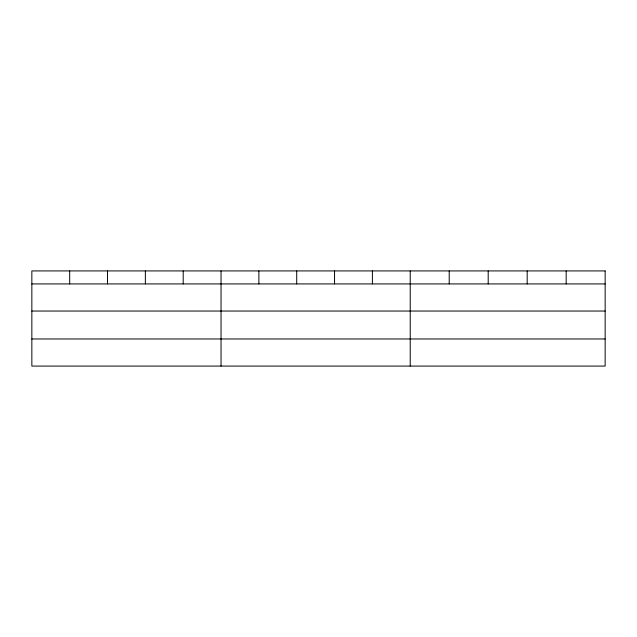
<?xml version="1.0" encoding="UTF-8"?>
<svg xmlns="http://www.w3.org/2000/svg" width="637" height="637" viewBox="0 0 637 637"><rect width="100%" height="100%" fill="white"/><g stroke="black" fill="none" stroke-linecap="round" stroke-linejoin="round"><path stroke-width="0.96" d="M31.85 283.927L605.15 283.927M31.85 311.039L605.15 311.039M31.85 338.972L605.15 338.972M566.166 270.924L566.166 283.927M527.181 270.924L527.181 283.927M488.197 270.924L488.197 283.927M449.212 270.924L449.212 283.927M410.228 270.924L410.228 366.076M372.39 270.924L372.39 283.927M334.552 270.924L334.552 283.927M296.715 270.924L296.715 283.927M258.877 270.924L258.877 283.927M221.039 270.924L221.039 366.076M183.201 270.924L183.201 283.927M145.363 270.924L145.363 283.927M107.526 270.924L107.526 283.927M69.688 270.924L69.688 283.927M605.15 270.924L31.85 270.924L31.85 366.076L605.15 366.076L605.15 270.924"/></g></svg>
